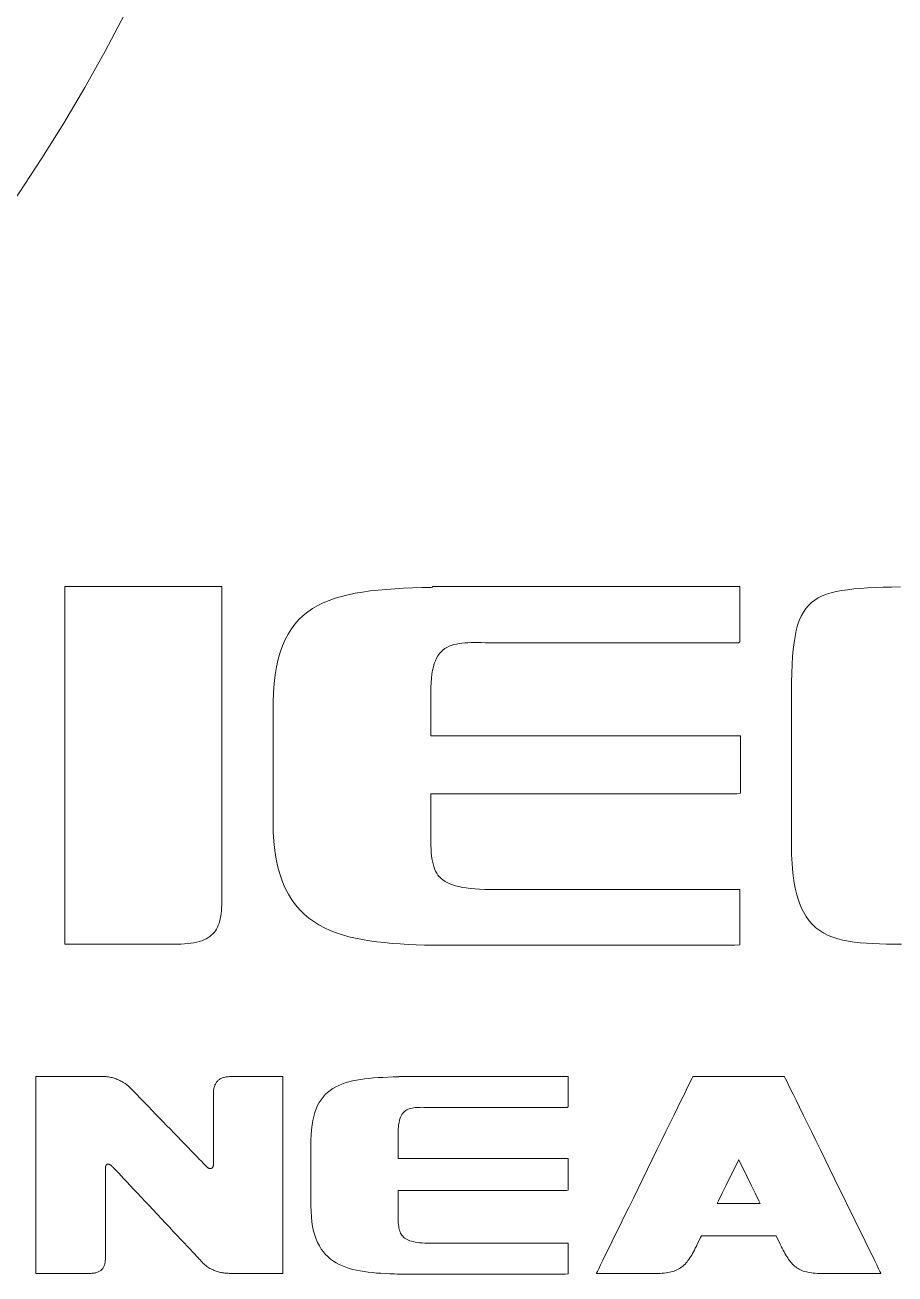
# Model space of a CAD drawing. Header units: millimetres. Extents: x -297 to 297, y -210 to 210.
# Drawn here: x -75.699 to -72.911, y 14.568 to 18.569 of the extents above; entities that cross this region are included whole.
import ezdxf

# ---------------------------------------------------------------- set-up
doc = ezdxf.new("R2010")
doc.units = ezdxf.units.MM
doc.layers.get('0').update_dxf_attribs({"lineweight": 20})

msp = doc.modelspace()

# ---------------------------------------------------------------- linework, layer by layer
at = {"color": 154}
for points in [[(-75.0674, 16.7699), (-75.069, 16.7699), (-75.0737, 16.7699), (-75.0812, 16.7699), (-75.0913, 16.7699), (-75.1038, 16.7699), (-75.1185, 16.7699), (-75.1352, 16.7699), (-75.1537, 16.7699), (-75.1737, 16.7699), (-75.195, 16.7699), (-75.2175, 16.7699), (-75.2408, 16.7699), (-75.2649, 16.7699), (-75.2894, 16.7699), (-75.3142, 16.7699), (-75.339, 16.7699), (-75.3637, 16.7699), (-75.3879, 16.7699), (-75.4116, 16.7699), (-75.4344, 16.7699), (-75.4562, 16.7699), (-75.4768, 16.7699), (-75.4959, 16.7699), (-75.5133, 16.7699), (-75.5289, 16.7699), (-75.5423, 16.7699), (-75.5534, 16.7699), (-75.5619, 16.7699), (-75.5678, 16.7699), (-75.5706, 16.7699), (-75.5709, 16.7686), (-75.5709, 16.7608), (-75.5709, 16.7462), (-75.5709, 16.7256), (-75.5709, 16.6992), (-75.5709, 16.6677), (-75.5709, 16.6314), (-75.5709, 16.591), (-75.5709, 16.5468), (-75.5709, 16.4994), (-75.5709, 16.4493), (-75.5709, 16.3969), (-75.5709, 16.3428), (-75.5709, 16.2873), (-75.5709, 16.2311), (-75.5709, 16.1746), (-75.5709, 16.1183), (-75.5709, 16.0627), (-75.5709, 16.0083), (-75.5709, 15.9555), (-75.5709, 15.9049), (-75.5709, 15.8569), (-75.5709, 15.8121), (-75.5709, 15.7708), (-75.5709, 15.7337), (-75.5709, 15.7012), (-75.5709, 15.6738), (-75.5709, 15.6519), (-75.5709, 15.6361), (-75.5709, 15.6269), (-75.5708, 15.6245), (-75.5698, 15.6245), (-75.5673, 15.6245), (-75.5634, 15.6245), (-75.5583, 15.6245), (-75.5519, 15.6245), (-75.5444, 15.6245), (-75.5358, 15.6245), (-75.5263, 15.6245), (-75.5158, 15.6245), (-75.5045, 15.6245), (-75.4925, 15.6245), (-75.4798, 15.6245), (-75.4665, 15.6245), (-75.4527, 15.6245), (-75.4384, 15.6245), (-75.4238, 15.6245), (-75.4089, 15.6245), (-75.3937, 15.6245), (-75.3785, 15.6245), (-75.3632, 15.6245), (-75.3478, 15.6245), (-75.3326, 15.6245), (-75.3176, 15.6245), (-75.3028, 15.6245), (-75.2884, 15.6245), (-75.2743, 15.6245), (-75.2608, 15.6245), (-75.2478, 15.6245), (-75.2354, 15.6245), (-75.2237, 15.6245), (-75.2113, 15.6246), (-75.1992, 15.6249), (-75.1877, 15.6256), (-75.177, 15.6265), (-75.1668, 15.6277), (-75.1573, 15.6292), (-75.1484, 15.631), (-75.1401, 15.6332), (-75.1324, 15.6356), (-75.1252, 15.6384), (-75.1185, 15.6415), (-75.1123, 15.6449), (-75.1067, 15.6486), (-75.1015, 15.6528), (-75.0967, 15.6572), (-75.0924, 15.662), (-75.0885, 15.6672), (-75.0851, 15.6728), (-75.0819, 15.6787), (-75.0792, 15.685), (-75.0768, 15.6917), (-75.0747, 15.6988), (-75.0729, 15.7063), (-75.0715, 15.7143), (-75.0702, 15.7226), (-75.0693, 15.7313), (-75.0685, 15.7405), (-75.068, 15.7501), (-75.0676, 15.7601), (-75.0675, 15.7706), (-75.0674, 15.7776), (-75.0674, 15.7832), (-75.0674, 15.7947), (-75.0674, 15.8116), (-75.0674, 15.8335), (-75.0674, 15.86), (-75.0674, 15.8906), (-75.0674, 15.925), (-75.0674, 15.9626), (-75.0674, 16.0032), (-75.0674, 16.0462), (-75.0674, 16.0913), (-75.0674, 16.1379), (-75.0674, 16.1858), (-75.0674, 16.2344), (-75.0674, 16.2833), (-75.0674, 16.3322), (-75.0674, 16.3806), (-75.0674, 16.428), (-75.0674, 16.4741), (-75.0674, 16.5183), (-75.0674, 16.5604), (-75.0674, 16.5999), (-75.0674, 16.6363), (-75.0674, 16.6692), (-75.0674, 16.6982), (-75.0674, 16.7229), (-75.0674, 16.7429), (-75.0674, 16.7576), (-75.0674, 16.7668)], [(-73.4061, 16.2918), (-73.4061, 16.2913), (-73.4061, 16.2901), (-73.4061, 16.2881), (-73.4061, 16.2854), (-73.4061, 16.282), (-73.4061, 16.278), (-73.4061, 16.2734), (-73.4061, 16.2683), (-73.4061, 16.2627), (-73.4061, 16.2566), (-73.4061, 16.2501), (-73.4061, 16.2433), (-73.4061, 16.2362), (-73.4061, 16.2289), (-73.4061, 16.2213), (-73.4061, 16.2135), (-73.4061, 16.2057), (-73.4061, 16.1977), (-73.4061, 16.1898), (-73.4061, 16.1818), (-73.4061, 16.1739), (-73.4061, 16.1662), (-73.4061, 16.1585), (-73.4061, 16.1511), (-73.4061, 16.144), (-73.4061, 16.1371), (-73.4061, 16.1305), (-73.4061, 16.1244), (-73.4061, 16.1187), (-73.4061, 16.1135), (-73.4061, 16.1087), (-73.4172, 16.1064), (-73.4442, 16.1064), (-73.4737, 16.1064), (-73.5055, 16.1064), (-73.5395, 16.1064), (-73.5753, 16.1064), (-73.6127, 16.1064), (-73.6515, 16.1064), (-73.6915, 16.1064), (-73.7324, 16.1064), (-73.774, 16.1064), (-73.8161, 16.1064), (-73.8585, 16.1064), (-73.9008, 16.1064), (-73.9429, 16.1064), (-73.9845, 16.1064), (-74.0255, 16.1064), (-74.0655, 16.1064), (-74.1043, 16.1064), (-74.1418, 16.1064), (-74.1776, 16.1064), (-74.2116, 16.1064), (-74.2435, 16.1064), (-74.2731, 16.1064), (-74.3001, 16.1064), (-74.3244, 16.1064), (-74.3456, 16.1064), (-74.3636, 16.1064), (-74.3781, 16.1064), (-74.3889, 16.1064), (-74.3957, 16.1064), (-74.3984, 16.1064), (-74.3984, 16.1061), (-74.3984, 16.1051), (-74.3984, 16.1034), (-74.3984, 16.1011), (-74.3984, 16.0983), (-74.3984, 16.0949), (-74.3984, 16.0911), (-74.3984, 16.0868), (-74.3984, 16.0822), (-74.3984, 16.0772), (-74.3984, 16.072), (-74.3984, 16.0665), (-74.3984, 16.0608), (-74.3984, 16.055), (-74.3984, 16.0491), (-74.3984, 16.0432), (-74.3984, 16.0373), (-74.3984, 16.0314), (-74.3984, 16.0256), (-74.3984, 16.02), (-74.3984, 16.0146), (-74.3984, 16.0094), (-74.3984, 16.0045), (-74.3984, 15.9999), (-74.3984, 15.9958), (-74.3984, 15.992), (-74.3984, 15.9888), (-74.3984, 15.986), (-74.3984, 15.9839), (-74.3984, 15.9824), (-74.3984, 15.9815), (-74.3983, 15.977), (-74.3983, 15.9642), (-74.3981, 15.9519), (-74.3978, 15.9403), (-74.3973, 15.9292), (-74.3967, 15.9186), (-74.3957, 15.9085), (-74.3945, 15.899), (-74.393, 15.89), (-74.3911, 15.8815), (-74.3889, 15.8735), (-74.3862, 15.8659), (-74.3831, 15.8588), (-74.3794, 15.8522), (-74.3753, 15.846), (-74.3705, 15.8403), (-74.3652, 15.835), (-74.3593, 15.8301), (-74.3526, 15.8256), (-74.3453, 15.8215), (-74.3372, 15.8178), (-74.3284, 15.8144), (-74.3187, 15.8114), (-74.3082, 15.8088), (-74.2968, 15.8065), (-74.2845, 15.8046), (-74.2712, 15.8029), (-74.257, 15.8016), (-74.2417, 15.8006), (-74.2253, 15.7999), (-74.2079, 15.7994), (-74.1893, 15.7992), (-74.1836, 15.7992), (-74.1779, 15.7992), (-74.168, 15.7992), (-74.1543, 15.7992), (-74.137, 15.7992), (-74.1164, 15.7992), (-74.0929, 15.7992), (-74.0667, 15.7992), (-74.0381, 15.7992), (-74.0074, 15.7992), (-73.975, 15.7992), (-73.9411, 15.7992), (-73.906, 15.7992), (-73.87, 15.7992), (-73.8334, 15.7992), (-73.7965, 15.7992), (-73.7596, 15.7992), (-73.723, 15.7993), (-73.687, 15.7993), (-73.6519, 15.7993), (-73.618, 15.7993), (-73.5855, 15.7993), (-73.5549, 15.7993), (-73.5263, 15.7993), (-73.5001, 15.7993), (-73.4766, 15.7993), (-73.456, 15.7993), (-73.4387, 15.7993), (-73.4249, 15.7993), (-73.4151, 15.7993), (-73.4093, 15.7993), (-73.4079, 15.7993), (-73.4079, 15.7987), (-73.4079, 15.7974), (-73.4079, 15.7953), (-73.4079, 15.7926), (-73.4079, 15.7893), (-73.4079, 15.7854), (-73.4079, 15.781), (-73.4079, 15.776), (-73.4079, 15.7706), (-73.4079, 15.7648), (-73.4079, 15.7587), (-73.4079, 15.7521), (-73.4079, 15.7454), (-73.4079, 15.7383), (-73.4079, 15.7311), (-73.4079, 15.7237), (-73.4079, 15.7162), (-73.4079, 15.7086), (-73.4079, 15.701), (-73.4079, 15.6934), (-73.4079, 15.6858), (-73.4079, 15.6784), (-73.4079, 15.6711), (-73.4079, 15.664), (-73.4079, 15.6571), (-73.4079, 15.6504), (-73.4079, 15.6441), (-73.4079, 15.6381), (-73.4079, 15.6325), (-73.4079, 15.6274), (-73.4079, 15.6227), (-73.4236, 15.6213), (-73.4491, 15.6213), (-73.4768, 15.6213), (-73.5063, 15.6213), (-73.5377, 15.6213), (-73.5705, 15.6213), (-73.6047, 15.6213), (-73.6401, 15.6213), (-73.6763, 15.6213), (-73.7133, 15.6213), (-73.7508, 15.6213), (-73.7886, 15.6213), (-73.8266, 15.6213), (-73.8644, 15.6213), (-73.902, 15.6213), (-73.9391, 15.6213), (-73.9755, 15.6213), (-74.0109, 15.6213), (-74.0453, 15.6213), (-74.0784, 15.6213), (-74.1099, 15.6213), (-74.1397, 15.6213), (-74.1677, 15.6213), (-74.1934, 15.6213), (-74.2169, 15.6213), (-74.2379, 15.6213), (-74.2561, 15.6213), (-74.2714, 15.6213), (-74.2835, 15.6213), (-74.2923, 15.6213), (-74.2975, 15.6213), (-74.2991, 15.6213), (-74.2994, 15.6213), (-74.3004, 15.6213), (-74.3019, 15.6213), (-74.3039, 15.6213), (-74.3064, 15.6213), (-74.3093, 15.6213), (-74.3126, 15.6213), (-74.3162, 15.6213), (-74.3201, 15.6213), (-74.3243, 15.6213), (-74.3288, 15.6213), (-74.3334, 15.6213), (-74.3381, 15.6213), (-74.343, 15.6213), (-74.3479, 15.6213), (-74.3529, 15.6213), (-74.3578, 15.6213), (-74.3627, 15.6213), (-74.3675, 15.6213), (-74.3722, 15.6213), (-74.3767, 15.6213), (-74.381, 15.6213), (-74.385, 15.6213), (-74.3887, 15.6213), (-74.3921, 15.6213), (-74.3952, 15.6213), (-74.3978, 15.6213), (-74.4, 15.6213), (-74.4016, 15.6213), (-74.4028, 15.6213), (-74.4034, 15.6213), (-74.4184, 15.6218), (-74.445, 15.6227), (-74.4712, 15.6239), (-74.4969, 15.6253), (-74.5221, 15.6271), (-74.5467, 15.6293), (-74.5707, 15.632), (-74.5942, 15.6352), (-74.617, 15.6389), (-74.6391, 15.6433), (-74.6606, 15.6484), (-74.6813, 15.6543), (-74.7014, 15.6609), (-74.7206, 15.6684), (-74.739, 15.6769), (-74.7567, 15.6863), (-74.7734, 15.6967), (-74.7893, 15.7083), (-74.8043, 15.721), (-74.8183, 15.7349), (-74.8314, 15.7501), (-74.8435, 15.7666), (-74.8546, 15.7845), (-74.8646, 15.8038), (-74.8735, 15.8246), (-74.8814, 15.847), (-74.8881, 15.871), (-74.8937, 15.8967), (-74.898, 15.9241), (-74.9012, 15.9532), (-74.9031, 15.9842), (-74.9037, 16.0172), (-74.9037, 16.0182), (-74.9037, 16.0214), (-74.9037, 16.0265), (-74.9037, 16.0334), (-74.9037, 16.042), (-74.9037, 16.052), (-74.9037, 16.0635), (-74.9037, 16.0762), (-74.9037, 16.0899), (-74.9037, 16.1047), (-74.9037, 16.1202), (-74.9037, 16.1364), (-74.9037, 16.1532), (-74.9037, 16.1703), (-74.9037, 16.1877), (-74.9037, 16.2052), (-74.9037, 16.2227), (-74.9037, 16.24), (-74.9037, 16.257), (-74.9037, 16.2735), (-74.9037, 16.2894), (-74.9037, 16.3046), (-74.9037, 16.3189), (-74.9037, 16.3323), (-74.9037, 16.3444), (-74.9037, 16.3553), (-74.9037, 16.3647), (-74.9037, 16.3725), (-74.9037, 16.3786), (-74.9037, 16.3829), (-74.9037, 16.3852), (-74.9035, 16.3998), (-74.9025, 16.4308), (-74.9004, 16.4599), (-74.8972, 16.4873), (-74.8929, 16.513), (-74.8875, 16.5371), (-74.8811, 16.5596), (-74.8737, 16.5805), (-74.8652, 16.6), (-74.8556, 16.618), (-74.845, 16.6347), (-74.8334, 16.6501), (-74.8208, 16.6642), (-74.8071, 16.6772), (-74.7925, 16.6889), (-74.7769, 16.6996), (-74.7602, 16.7093), (-74.7426, 16.718), (-74.724, 16.7257), (-74.7045, 16.7326), (-74.684, 16.7387), (-74.6625, 16.744), (-74.6401, 16.7486), (-74.6167, 16.7526), (-74.5924, 16.7559), (-74.5672, 16.7588), (-74.541, 16.7611), (-74.514, 16.763), (-74.486, 16.7646), (-74.4572, 16.7658), (-74.4274, 16.7668), (-74.3968, 16.7675), (-74.3933, 16.7676), (-74.3933, 16.7676), (-74.3933, 16.7676), (-74.3933, 16.7677), (-74.3933, 16.7677), (-74.3933, 16.7678), (-74.3933, 16.7679), (-74.3933, 16.768), (-74.3933, 16.768), (-74.3933, 16.7681), (-74.3933, 16.7682), (-74.3933, 16.7683), (-74.3933, 16.7685), (-74.3933, 16.7686), (-74.3933, 16.7687), (-74.3933, 16.7688), (-74.3933, 16.7689), (-74.3933, 16.769), (-74.3933, 16.7691), (-74.3933, 16.7692), (-74.3933, 16.7693), (-74.3933, 16.7694), (-74.3933, 16.7695), (-74.3933, 16.7696), (-74.3933, 16.7697), (-74.3933, 16.7697), (-74.3933, 16.7698), (-74.3933, 16.7699), (-74.3933, 16.7699), (-74.3933, 16.7699), (-74.3933, 16.7699), (-74.3929, 16.7699), (-74.3881, 16.7699), (-74.3779, 16.7699), (-74.3626, 16.7699), (-74.3426, 16.7699), (-74.3184, 16.7699), (-74.2901, 16.7699), (-74.2584, 16.7699), (-74.2234, 16.7699), (-74.1857, 16.7699), (-74.1455, 16.7699), (-74.1033, 16.7699), (-74.0594, 16.7699), (-74.0142, 16.7699), (-73.9681, 16.7699), (-73.9214, 16.7699), (-73.8746, 16.7699), (-73.828, 16.7699), (-73.782, 16.7699), (-73.7369, 16.7699), (-73.6932, 16.7699), (-73.6511, 16.7699), (-73.6112, 16.7699), (-73.5738, 16.7699), (-73.5392, 16.7699), (-73.5078, 16.7699), (-73.48, 16.7699), (-73.4561, 16.7699), (-73.4367, 16.7699), (-73.4219, 16.7699), (-73.4123, 16.7699), (-73.4081, 16.7699), (-73.4079, 16.7697), (-73.4079, 16.7687), (-73.4079, 16.767), (-73.4079, 16.7647), (-73.4079, 16.7617), (-73.4079, 16.7581), (-73.4079, 16.7539), (-73.4079, 16.7492), (-73.4079, 16.7441), (-73.4079, 16.7385), (-73.4079, 16.7326), (-73.4079, 16.7262), (-73.4079, 16.7196), (-73.4079, 16.7127), (-73.4079, 16.7056), (-73.4079, 16.6982), (-73.4079, 16.6908), (-73.4079, 16.6832), (-73.4079, 16.6756), (-73.4079, 16.6679), (-73.4079, 16.6602), (-73.4079, 16.6526), (-73.4079, 16.6451), (-73.4079, 16.6378), (-73.4079, 16.6306), (-73.4079, 16.6236), (-73.4079, 16.6169), (-73.4079, 16.6105), (-73.4079, 16.6044), (-73.4079, 16.5987), (-73.4079, 16.5934), (-73.4124, 16.5896), (-73.4337, 16.5897), (-73.4569, 16.5897), (-73.4818, 16.5897), (-73.5083, 16.5897), (-73.5361, 16.5897), (-73.5652, 16.5897), (-73.5954, 16.5897), (-73.6263, 16.5897), (-73.658, 16.5897), (-73.6902, 16.5897), (-73.7227, 16.5897), (-73.7554, 16.5897), (-73.7881, 16.5897), (-73.8206, 16.5897), (-73.8528, 16.5897), (-73.8844, 16.5897), (-73.9153, 16.5897), (-73.9454, 16.5897), (-73.9744, 16.5897), (-74.0021, 16.5897), (-74.0285, 16.5897), (-74.0533, 16.5897), (-74.0763, 16.5897), (-74.0974, 16.5897), (-74.1164, 16.5897), (-74.1331, 16.5897), (-74.1474, 16.5897), (-74.1591, 16.5896), (-74.1679, 16.5896), (-74.1738, 16.5896), (-74.1766, 16.5896), (-74.1856, 16.5897), (-74.1987, 16.5898), (-74.2113, 16.59), (-74.2236, 16.5902), (-74.2355, 16.5904), (-74.247, 16.5906), (-74.2581, 16.5906), (-74.2688, 16.5904), (-74.2791, 16.5901), (-74.289, 16.5895), (-74.2985, 16.5887), (-74.3076, 16.5875), (-74.3163, 16.586), (-74.3246, 16.5841), (-74.3325, 16.5817), (-74.3399, 16.5788), (-74.3469, 16.5753), (-74.3535, 16.5713), (-74.3596, 16.5667), (-74.3653, 16.5614), (-74.3706, 16.5554), (-74.3754, 16.5486), (-74.3798, 16.541), (-74.3837, 16.5326), (-74.3871, 16.5233), (-74.3901, 16.5131), (-74.3927, 16.5019), (-74.3948, 16.4897), (-74.3964, 16.4765), (-74.3975, 16.4622), (-74.3982, 16.4467), (-74.3984, 16.4319), (-74.3984, 16.4314), (-74.3984, 16.4301), (-74.3984, 16.4281), (-74.3984, 16.4254), (-74.3984, 16.4221), (-74.3984, 16.4182), (-74.3984, 16.4138), (-74.3984, 16.4089), (-74.3984, 16.4036), (-74.3984, 16.398), (-74.3984, 16.392), (-74.3984, 16.3858), (-74.3984, 16.3794), (-74.3984, 16.3729), (-74.3984, 16.3663), (-74.3984, 16.3596), (-74.3984, 16.353), (-74.3984, 16.3464), (-74.3984, 16.34), (-74.3984, 16.3337), (-74.3984, 16.3277), (-74.3984, 16.3219), (-74.3984, 16.3165), (-74.3984, 16.3115), (-74.3984, 16.3069), (-74.3984, 16.3028), (-74.3984, 16.2993), (-74.3984, 16.2964), (-74.3984, 16.2942), (-74.3984, 16.2926), (-74.3984, 16.2918), (-74.3974, 16.2918), (-74.3913, 16.2918), (-74.3799, 16.2918), (-74.3634, 16.2918), (-74.3423, 16.2918), (-74.3169, 16.2918), (-74.2877, 16.2918), (-74.2549, 16.2918), (-74.2191, 16.2918), (-74.1805, 16.2918), (-74.1395, 16.2918), (-74.0966, 16.2918), (-74.0521, 16.2918), (-74.0063, 16.2918), (-73.9597, 16.2918), (-73.9127, 16.2918), (-73.8656, 16.2918), (-73.8187, 16.2918), (-73.7725, 16.2918), (-73.7274, 16.2918), (-73.6837, 16.2918), (-73.6419, 16.2918), (-73.6022, 16.2918), (-73.5651, 16.2918), (-73.5309, 16.2918), (-73.5, 16.2918), (-73.4729, 16.2918), (-73.4499, 16.2918), (-73.4313, 16.2918), (-73.4175, 16.2918), (-73.409, 16.2918)], [(-74.872, 15.2006), (-74.8725, 15.2006), (-74.8739, 15.2006), (-74.8761, 15.2006), (-74.8792, 15.2006), (-74.883, 15.2006), (-74.8875, 15.2006), (-74.8926, 15.2006), (-74.8982, 15.2006), (-74.9044, 15.2006), (-74.9109, 15.2006), (-74.9178, 15.2006), (-74.925, 15.2006), (-74.9325, 15.2006), (-74.9401, 15.2006), (-74.9478, 15.2006), (-74.9556, 15.2006), (-74.9633, 15.2006), (-74.971, 15.2006), (-74.9785, 15.2006), (-74.9859, 15.2006), (-74.9929, 15.2006), (-74.9997, 15.2006), (-75.006, 15.2006), (-75.0119, 15.2006), (-75.0173, 15.2006), (-75.022, 15.2006), (-75.0262, 15.2006), (-75.0296, 15.2006), (-75.0323, 15.2006), (-75.0342, 15.2006), (-75.0351, 15.2006), (-75.0371, 15.2006), (-75.0408, 15.2005), (-75.0443, 15.2003), (-75.0477, 15.2), (-75.051, 15.1996), (-75.0541, 15.1991), (-75.0572, 15.1985), (-75.0601, 15.1978), (-75.0629, 15.197), (-75.0656, 15.1961), (-75.0682, 15.1951), (-75.0706, 15.1939), (-75.073, 15.1927), (-75.0752, 15.1913), (-75.0773, 15.1898), (-75.0793, 15.1883), (-75.0811, 15.1865), (-75.0828, 15.1847), (-75.0845, 15.1828), (-75.086, 15.1807), (-75.0873, 15.1785), (-75.0886, 15.1762), (-75.0897, 15.1738), (-75.0907, 15.1712), (-75.0916, 15.1685), (-75.0924, 15.1656), (-75.0931, 15.1627), (-75.0936, 15.1596), (-75.094, 15.1563), (-75.0943, 15.153), (-75.0945, 15.1495), (-75.0946, 15.1458), (-75.0946, 15.1451), (-75.0946, 15.1432), (-75.0946, 15.1401), (-75.0946, 15.1359), (-75.0946, 15.1306), (-75.0946, 15.1244), (-75.0946, 15.1174), (-75.0946, 15.1097), (-75.0946, 15.1012), (-75.0946, 15.0922), (-75.0946, 15.0827), (-75.0946, 15.0728), (-75.0946, 15.0625), (-75.0946, 15.0521), (-75.0946, 15.0414), (-75.0946, 15.0307), (-75.0946, 15.0201), (-75.0946, 15.0095), (-75.0946, 14.9991), (-75.0945, 14.989), (-75.0945, 14.9793), (-75.0945, 14.97), (-75.0945, 14.9613), (-75.0945, 14.9532), (-75.0945, 14.9458), (-75.0945, 14.9392), (-75.0945, 14.9335), (-75.0945, 14.9287), (-75.0945, 14.925), (-75.0945, 14.9225), (-75.0945, 14.9212), (-75.0945, 14.9202), (-75.0946, 14.9187), (-75.0947, 14.9172), (-75.0949, 14.9159), (-75.0952, 14.9146), (-75.0955, 14.9134), (-75.0958, 14.9123), (-75.0963, 14.9112), (-75.0967, 14.9103), (-75.0972, 14.9094), (-75.0978, 14.9087), (-75.0984, 14.908), (-75.099, 14.9074), (-75.0997, 14.9068), (-75.1004, 14.9064), (-75.1012, 14.906), (-75.102, 14.9058), (-75.1028, 14.9056), (-75.1036, 14.9055), (-75.1045, 14.9054), (-75.1054, 14.9055), (-75.1063, 14.9056), (-75.1073, 14.9058), (-75.1082, 14.9061), (-75.1092, 14.9065), (-75.1102, 14.9069), (-75.1112, 14.9075), (-75.1122, 14.9081), (-75.1132, 14.9088), (-75.1142, 14.9095), (-75.1152, 14.9104), (-75.1162, 14.9113), (-75.1169, 14.9121), (-75.1191, 14.9143), (-75.1226, 14.9179), (-75.1273, 14.9228), (-75.1331, 14.9288), (-75.14, 14.9359), (-75.1479, 14.944), (-75.1565, 14.9529), (-75.1659, 14.9626), (-75.176, 14.973), (-75.1866, 14.984), (-75.1977, 14.9954), (-75.2091, 15.0072), (-75.2208, 15.0193), (-75.2327, 15.0315), (-75.2447, 15.0439), (-75.2566, 15.0562), (-75.2684, 15.0683), (-75.28, 15.0803), (-75.2912, 15.0919), (-75.3021, 15.1031), (-75.3124, 15.1138), (-75.3222, 15.1239), (-75.3312, 15.1332), (-75.3395, 15.1417), (-75.3469, 15.1493), (-75.3532, 15.1559), (-75.3585, 15.1614), (-75.3627, 15.1656), (-75.3655, 15.1685), (-75.367, 15.17), (-75.3673, 15.1704), (-75.3679, 15.1707), (-75.3686, 15.1712), (-75.3694, 15.1719), (-75.3705, 15.1726), (-75.3717, 15.1735), (-75.373, 15.1745), (-75.3745, 15.1755), (-75.3761, 15.1767), (-75.3779, 15.1779), (-75.3798, 15.1791), (-75.3819, 15.1804), (-75.3841, 15.1818), (-75.3865, 15.1831), (-75.3889, 15.1845), (-75.3915, 15.1859), (-75.3942, 15.1873), (-75.397, 15.1886), (-75.4, 15.19), (-75.403, 15.1913), (-75.4061, 15.1926), (-75.4094, 15.1938), (-75.4128, 15.1949), (-75.4162, 15.196), (-75.4197, 15.197), (-75.4234, 15.1978), (-75.4271, 15.1986), (-75.4309, 15.1993), (-75.4347, 15.1998), (-75.4387, 15.2002), (-75.4427, 15.2004), (-75.4468, 15.2005), (-75.4474, 15.2005), (-75.4493, 15.2005), (-75.4523, 15.2005), (-75.4564, 15.2005), (-75.4614, 15.2005), (-75.4674, 15.2005), (-75.4741, 15.2005), (-75.4816, 15.2005), (-75.4897, 15.2005), (-75.4984, 15.2005), (-75.5076, 15.2005), (-75.5171, 15.2005), (-75.527, 15.2005), (-75.5371, 15.2005), (-75.5473, 15.2005), (-75.5577, 15.2005), (-75.5679, 15.2005), (-75.5781, 15.2005), (-75.5881, 15.2005), (-75.5978, 15.2006), (-75.6072, 15.2006), (-75.6161, 15.2006), (-75.6246, 15.2006), (-75.6324, 15.2006), (-75.6395, 15.2006), (-75.6459, 15.2006), (-75.6514, 15.2006), (-75.6559, 15.2006), (-75.6595, 15.2006), (-75.6619, 15.2006), (-75.6632, 15.2006), (-75.6634, 15.2001), (-75.6634, 15.1964), (-75.6634, 15.1893), (-75.6634, 15.1789), (-75.6634, 15.1656), (-75.6634, 15.1496), (-75.6634, 15.1311), (-75.6634, 15.1103), (-75.6634, 15.0875), (-75.6634, 15.063), (-75.6634, 15.037), (-75.6634, 15.0097), (-75.6634, 14.9814), (-75.6634, 14.9523), (-75.6634, 14.9226), (-75.6634, 14.8926), (-75.6634, 14.8626), (-75.6634, 14.8328), (-75.6634, 14.8033), (-75.6634, 14.7746), (-75.6634, 14.7467), (-75.6634, 14.72), (-75.6634, 14.6947), (-75.6634, 14.6711), (-75.6634, 14.6493), (-75.6634, 14.6296), (-75.6634, 14.6123), (-75.6634, 14.5976), (-75.6634, 14.5857), (-75.6634, 14.577), (-75.6634, 14.5715), (-75.6634, 14.5697), (-75.6629, 14.5697), (-75.6614, 14.5697), (-75.6591, 14.5697), (-75.6559, 14.5697), (-75.652, 14.5697), (-75.6474, 14.5697), (-75.6422, 14.5697), (-75.6364, 14.5697), (-75.6301, 14.5697), (-75.6233, 14.5697), (-75.6162, 14.5697), (-75.6088, 14.5697), (-75.6012, 14.5697), (-75.5933, 14.5697), (-75.5854, 14.5697), (-75.5774, 14.5697), (-75.5694, 14.5697), (-75.5615, 14.5697), (-75.5538, 14.5697), (-75.5462, 14.5697), (-75.539, 14.5697), (-75.532, 14.5697), (-75.5255, 14.5697), (-75.5195, 14.5697), (-75.5139, 14.5697), (-75.509, 14.5697), (-75.5047, 14.5697), (-75.5012, 14.5697), (-75.4984, 14.5697), (-75.4965, 14.5697), (-75.4956, 14.5697), (-75.4936, 14.5697), (-75.49, 14.5698), (-75.4866, 14.5699), (-75.4833, 14.5701), (-75.4801, 14.5705), (-75.4771, 14.5709), (-75.4742, 14.5714), (-75.4715, 14.572), (-75.4688, 14.5727), (-75.4663, 14.5735), (-75.4639, 14.5744), (-75.4617, 14.5754), (-75.4596, 14.5765), (-75.4576, 14.5777), (-75.4557, 14.579), (-75.4539, 14.5805), (-75.4523, 14.582), (-75.4508, 14.5837), (-75.4493, 14.5856), (-75.448, 14.5875), (-75.4469, 14.5896), (-75.4458, 14.5918), (-75.4448, 14.5942), (-75.444, 14.5967), (-75.4432, 14.5993), (-75.4426, 14.6021), (-75.442, 14.605), (-75.4416, 14.6081), (-75.4412, 14.6114), (-75.441, 14.6148), (-75.4409, 14.6183), (-75.4408, 14.6221), (-75.4408, 14.6229), (-75.4408, 14.6253), (-75.4408, 14.6293), (-75.4408, 14.6346), (-75.4408, 14.6412), (-75.4408, 14.649), (-75.4408, 14.6578), (-75.4408, 14.6676), (-75.4408, 14.6782), (-75.4408, 14.6896), (-75.4408, 14.7016), (-75.4408, 14.7141), (-75.4408, 14.727), (-75.4408, 14.7402), (-75.4408, 14.7536), (-75.4408, 14.7671), (-75.4408, 14.7806), (-75.4408, 14.7939), (-75.4408, 14.8069), (-75.4407, 14.8197), (-75.4407, 14.8319), (-75.4407, 14.8436), (-75.4407, 14.8546), (-75.4407, 14.8649), (-75.4407, 14.8742), (-75.4407, 14.8825), (-75.4407, 14.8897), (-75.4407, 14.8957), (-75.4407, 14.9003), (-75.4407, 14.9035), (-75.4407, 14.9052), (-75.4407, 14.9061), (-75.4407, 14.9075), (-75.4406, 14.9089), (-75.4404, 14.9102), (-75.4402, 14.9114), (-75.44, 14.9125), (-75.4397, 14.9136), (-75.4393, 14.9146), (-75.4389, 14.9155), (-75.4385, 14.9164), (-75.438, 14.9171), (-75.4375, 14.9178), (-75.4369, 14.9183), (-75.4363, 14.9188), (-75.4356, 14.9192), (-75.4349, 14.9195), (-75.4341, 14.9198), (-75.4333, 14.9199), (-75.4324, 14.9199), (-75.4315, 14.9198), (-75.4305, 14.9196), (-75.4295, 14.9193), (-75.4285, 14.919), (-75.4274, 14.9185), (-75.4262, 14.9178), (-75.425, 14.9171), (-75.4238, 14.9163), (-75.4225, 14.9153), (-75.4212, 14.9143), (-75.4198, 14.9131), (-75.4184, 14.9118), (-75.4169, 14.9104), (-75.4161, 14.9095), (-75.4137, 14.9069), (-75.4098, 14.9028), (-75.4046, 14.8973), (-75.3981, 14.8904), (-75.3905, 14.8823), (-75.3818, 14.8731), (-75.3723, 14.8629), (-75.3618, 14.8518), (-75.3507, 14.8399), (-75.3389, 14.8274), (-75.3267, 14.8144), (-75.314, 14.8009), (-75.3011, 14.7871), (-75.2879, 14.7731), (-75.2747, 14.7591), (-75.2615, 14.745), (-75.2485, 14.7311), (-75.2356, 14.7175), (-75.2232, 14.7042), (-75.2111, 14.6914), (-75.1997, 14.6792), (-75.1889, 14.6677), (-75.1789, 14.6571), (-75.1697, 14.6473), (-75.1616, 14.6387), (-75.1545, 14.6311), (-75.1486, 14.6249), (-75.1441, 14.6201), (-75.141, 14.6167), (-75.1393, 14.615), (-75.1376, 14.613), (-75.1344, 14.6095), (-75.1313, 14.6062), (-75.1282, 14.603), (-75.125, 14.6001), (-75.1219, 14.5973), (-75.1187, 14.5947), (-75.1155, 14.5923), (-75.1123, 14.59), (-75.1091, 14.5879), (-75.1058, 14.5859), (-75.1026, 14.584), (-75.0993, 14.5823), (-75.096, 14.5808), (-75.0927, 14.5793), (-75.0894, 14.578), (-75.086, 14.5768), (-75.0827, 14.5757), (-75.0793, 14.5747), (-75.0758, 14.5739), (-75.0724, 14.5731), (-75.0689, 14.5724), (-75.0654, 14.5718), (-75.0619, 14.5713), (-75.0583, 14.5709), (-75.0547, 14.5705), (-75.0511, 14.5702), (-75.0474, 14.57), (-75.0438, 14.5698), (-75.04, 14.5697), (-75.0363, 14.5697), (-75.0325, 14.5696), (-75.032, 14.5696), (-75.0306, 14.5696), (-75.0284, 14.5696), (-75.0254, 14.5696), (-75.0216, 14.5696), (-75.0172, 14.5696), (-75.0122, 14.5696), (-75.0067, 14.5696), (-75.0007, 14.5696), (-74.9942, 14.5696), (-74.9874, 14.5696), (-74.9804, 14.5696), (-74.973, 14.5696), (-74.9656, 14.5696), (-74.958, 14.5696), (-74.9503, 14.5696), (-74.9427, 14.5697), (-74.9352, 14.5697), (-74.9277, 14.5697), (-74.9205, 14.5697), (-74.9136, 14.5697), (-74.907, 14.5697), (-74.9007, 14.5697), (-74.8949, 14.5697), (-74.8897, 14.5697), (-74.885, 14.5697), (-74.8809, 14.5697), (-74.8775, 14.5697), (-74.8749, 14.5697), (-74.873, 14.5697), (-74.8721, 14.5697), (-74.872, 14.5701), (-74.872, 14.5738), (-74.872, 14.581), (-74.872, 14.5913), (-74.872, 14.6046), (-74.872, 14.6207), (-74.872, 14.6392), (-74.872, 14.6599), (-74.872, 14.6827), (-74.872, 14.7072), (-74.872, 14.7332), (-74.872, 14.7605), (-74.872, 14.7889), (-74.872, 14.818), (-74.872, 14.8476), (-74.872, 14.8776), (-74.872, 14.9076), (-74.872, 14.9375), (-74.872, 14.9669), (-74.872, 14.9956), (-74.872, 15.0235), (-74.872, 15.0502), (-74.872, 15.0755), (-74.872, 15.0992), (-74.872, 15.1209), (-74.872, 15.1406), (-74.872, 15.1579), (-74.872, 15.1726), (-74.872, 15.1845), (-74.872, 15.1933), (-74.872, 15.1987)], [(-73.9578, 14.9376), (-73.9578, 14.9373), (-73.9578, 14.9367), (-73.9578, 14.9355), (-73.9578, 14.934), (-73.9578, 14.9322), (-73.9578, 14.93), (-73.9578, 14.9274), (-73.9578, 14.9246), (-73.9578, 14.9215), (-73.9578, 14.9181), (-73.9578, 14.9146), (-73.9578, 14.9108), (-73.9578, 14.9069), (-73.9578, 14.9028), (-73.9578, 14.8986), (-73.9578, 14.8943), (-73.9578, 14.89), (-73.9579, 14.8856), (-73.9579, 14.8812), (-73.9579, 14.8768), (-73.9579, 14.8725), (-73.9579, 14.8682), (-73.9579, 14.864), (-73.9579, 14.8599), (-73.9579, 14.856), (-73.9579, 14.8522), (-73.9579, 14.8486), (-73.9579, 14.8453), (-73.9579, 14.8421), (-73.9579, 14.8393), (-73.9579, 14.8367), (-73.964, 14.8354), (-73.9787, 14.8354), (-73.9949, 14.8354), (-74.0124, 14.8354), (-74.031, 14.8354), (-74.0507, 14.8354), (-74.0712, 14.8354), (-74.0926, 14.8354), (-74.1145, 14.8354), (-74.137, 14.8354), (-74.1599, 14.8354), (-74.183, 14.8354), (-74.2063, 14.8354), (-74.2296, 14.8354), (-74.2527, 14.8354), (-74.2756, 14.8354), (-74.2981, 14.8354), (-74.3201, 14.8354), (-74.3415, 14.8354), (-74.3621, 14.8354), (-74.3818, 14.8354), (-74.4005, 14.8354), (-74.418, 14.8354), (-74.4343, 14.8354), (-74.4492, 14.8354), (-74.4625, 14.8354), (-74.4742, 14.8354), (-74.4841, 14.8354), (-74.4921, 14.8354), (-74.498, 14.8354), (-74.5018, 14.8354), (-74.5032, 14.8354), (-74.5032, 14.8353), (-74.5032, 14.8347), (-74.5032, 14.8338), (-74.5032, 14.8325), (-74.5032, 14.831), (-74.5032, 14.8291), (-74.5032, 14.827), (-74.5032, 14.8246), (-74.5032, 14.8221), (-74.5032, 14.8193), (-74.5032, 14.8164), (-74.5032, 14.8134), (-74.5032, 14.8103), (-74.5032, 14.8071), (-74.5032, 14.8038), (-74.5032, 14.8006), (-74.5032, 14.7973), (-74.5032, 14.794), (-74.5032, 14.7909), (-74.5032, 14.7878), (-74.5032, 14.7848), (-74.5032, 14.7819), (-74.5032, 14.7792), (-74.5032, 14.7767), (-74.5032, 14.7744), (-74.5032, 14.7723), (-74.5032, 14.7705), (-74.5032, 14.769), (-74.5032, 14.7678), (-74.5032, 14.767), (-74.5032, 14.7665), (-74.5032, 14.764), (-74.5031, 14.7569), (-74.503, 14.7502), (-74.5029, 14.7438), (-74.5026, 14.7376), (-74.5023, 14.7318), (-74.5018, 14.7263), (-74.5011, 14.721), (-74.5003, 14.7161), (-74.4993, 14.7114), (-74.4981, 14.7069), (-74.4966, 14.7028), (-74.495, 14.6989), (-74.493, 14.6953), (-74.4907, 14.6919), (-74.4882, 14.6887), (-74.4853, 14.6858), (-74.482, 14.6831), (-74.4784, 14.6806), (-74.4744, 14.6784), (-74.47, 14.6764), (-74.4652, 14.6745), (-74.46, 14.6729), (-74.4542, 14.6715), (-74.448, 14.6702), (-74.4413, 14.6691), (-74.434, 14.6682), (-74.4262, 14.6675), (-74.4179, 14.667), (-74.4089, 14.6666), (-74.3994, 14.6663), (-74.3892, 14.6662), (-74.3861, 14.6662), (-74.383, 14.6662), (-74.3775, 14.6662), (-74.3699, 14.6662), (-74.3604, 14.6662), (-74.349, 14.6662), (-74.3361, 14.6662), (-74.3216, 14.6662), (-74.3059, 14.6662), (-74.2889, 14.6662), (-74.2711, 14.6662), (-74.2524, 14.6662), (-74.233, 14.6662), (-74.2131, 14.6662), (-74.193, 14.6662), (-74.1726, 14.6663), (-74.1523, 14.6663), (-74.1321, 14.6663), (-74.1122, 14.6663), (-74.0929, 14.6663), (-74.0742, 14.6663), (-74.0563, 14.6663), (-74.0394, 14.6663), (-74.0236, 14.6663), (-74.0092, 14.6663), (-73.9962, 14.6663), (-73.9848, 14.6663), (-73.9753, 14.6663), (-73.9677, 14.6663), (-73.9623, 14.6663), (-73.9591, 14.6663), (-73.9583, 14.6663), (-73.9583, 14.666), (-73.9583, 14.6652), (-73.9583, 14.6641), (-73.9583, 14.6626), (-73.9583, 14.6608), (-73.9583, 14.6586), (-73.9583, 14.6562), (-73.9583, 14.6535), (-73.9583, 14.6505), (-73.9583, 14.6473), (-73.9583, 14.6439), (-73.9583, 14.6403), (-73.9583, 14.6365), (-73.9583, 14.6326), (-73.9583, 14.6286), (-73.9583, 14.6245), (-73.9583, 14.6204), (-73.9583, 14.6162), (-73.9583, 14.612), (-73.9583, 14.6078), (-73.9583, 14.6036), (-73.9583, 14.5995), (-73.9583, 14.5954), (-73.9583, 14.5915), (-73.9583, 14.5877), (-73.9583, 14.584), (-73.9583, 14.5805), (-73.9583, 14.5772), (-73.9583, 14.5741), (-73.9583, 14.5712), (-73.9583, 14.5686), (-73.967, 14.5678), (-73.981, 14.5678), (-73.9963, 14.5678), (-74.0126, 14.5678), (-74.0298, 14.5678), (-74.0479, 14.5678), (-74.0668, 14.5678), (-74.0862, 14.5678), (-74.1062, 14.5678), (-74.1266, 14.5678), (-74.1472, 14.5678), (-74.1681, 14.5678), (-74.1889, 14.5678), (-74.2098, 14.5678), (-74.2305, 14.5678), (-74.2509, 14.5678), (-74.2709, 14.5678), (-74.2904, 14.5678), (-74.3093, 14.5678), (-74.3275, 14.5678), (-74.3449, 14.5678), (-74.3613, 14.5678), (-74.3767, 14.5678), (-74.3909, 14.5678), (-74.4038, 14.5678), (-74.4153, 14.5678), (-74.4253, 14.5678), (-74.4337, 14.5678), (-74.4404, 14.5678), (-74.4452, 14.5678), (-74.4481, 14.5678), (-74.449, 14.5678), (-74.4492, 14.5678), (-74.4497, 14.5678), (-74.4505, 14.5678), (-74.4516, 14.5678), (-74.453, 14.5678), (-74.4546, 14.5678), (-74.4564, 14.5678), (-74.4584, 14.5678), (-74.4606, 14.5678), (-74.4629, 14.5678), (-74.4653, 14.5678), (-74.4678, 14.5678), (-74.4705, 14.5678), (-74.4731, 14.5678), (-74.4758, 14.5678), (-74.4786, 14.5678), (-74.4813, 14.5678), (-74.484, 14.5678), (-74.4866, 14.5678), (-74.4892, 14.5678), (-74.4917, 14.5678), (-74.494, 14.5678), (-74.4962, 14.5678), (-74.4983, 14.5678), (-74.5002, 14.5678), (-74.5018, 14.5678), (-74.5033, 14.5678), (-74.5045, 14.5678), (-74.5054, 14.5678), (-74.506, 14.5678), (-74.5063, 14.5678), (-74.5146, 14.568), (-74.5293, 14.5685), (-74.5438, 14.5692), (-74.5579, 14.57), (-74.5718, 14.571), (-74.5854, 14.5722), (-74.5987, 14.5736), (-74.6116, 14.5754), (-74.6242, 14.5775), (-74.6364, 14.5799), (-74.6482, 14.5827), (-74.6597, 14.586), (-74.6707, 14.5896), (-74.6813, 14.5938), (-74.6915, 14.5984), (-74.7012, 14.6036), (-74.7105, 14.6094), (-74.7192, 14.6158), (-74.7275, 14.6228), (-74.7352, 14.6305), (-74.7425, 14.6388), (-74.7491, 14.6479), (-74.7552, 14.6578), (-74.7608, 14.6684), (-74.7657, 14.6799), (-74.77, 14.6922), (-74.7737, 14.7054), (-74.7768, 14.7195), (-74.7792, 14.7346), (-74.7809, 14.7506), (-74.782, 14.7677), (-74.7823, 14.7857), (-74.7823, 14.7863), (-74.7823, 14.7881), (-74.7823, 14.7909), (-74.7823, 14.7947), (-74.7823, 14.7994), (-74.7823, 14.805), (-74.7823, 14.8113), (-74.7823, 14.8183), (-74.7823, 14.8259), (-74.7823, 14.8341), (-74.7823, 14.8426), (-74.7823, 14.8516), (-74.7823, 14.8608), (-74.7823, 14.8703), (-74.7823, 14.8799), (-74.7823, 14.8896), (-74.7823, 14.8992), (-74.7823, 14.9088), (-74.7823, 14.9181), (-74.7823, 14.9273), (-74.7823, 14.9361), (-74.7823, 14.9444), (-74.7823, 14.9524), (-74.7823, 14.9597), (-74.7823, 14.9664), (-74.7823, 14.9724), (-74.7823, 14.9776), (-74.7823, 14.9819), (-74.7823, 14.9853), (-74.7823, 14.9877), (-74.7823, 14.9889), (-74.7822, 14.997), (-74.7817, 15.014), (-74.7805, 15.0301), (-74.7787, 15.0452), (-74.7763, 15.0593), (-74.7734, 15.0726), (-74.7698, 15.0849), (-74.7657, 15.0965), (-74.761, 15.1072), (-74.7557, 15.1171), (-74.7498, 15.1263), (-74.7434, 15.1347), (-74.7364, 15.1425), (-74.7289, 15.1496), (-74.7208, 15.1561), (-74.7121, 15.162), (-74.703, 15.1673), (-74.6932, 15.1721), (-74.683, 15.1764), (-74.6721, 15.1801), (-74.6608, 15.1835), (-74.649, 15.1864), (-74.6366, 15.189), (-74.6237, 15.1911), (-74.6103, 15.193), (-74.5963, 15.1946), (-74.5819, 15.1959), (-74.567, 15.197), (-74.5516, 15.1978), (-74.5357, 15.1985), (-74.5193, 15.1991), (-74.5024, 15.1995), (-74.5005, 15.1996), (-74.5005, 15.1996), (-74.5005, 15.1996), (-74.5005, 15.1996), (-74.5005, 15.1996), (-74.5005, 15.1997), (-74.5005, 15.1997), (-74.5005, 15.1997), (-74.5005, 15.1998), (-74.5005, 15.1998), (-74.5005, 15.1999), (-74.5005, 15.1999), (-74.5005, 15.1999), (-74.5005, 15.2), (-74.5005, 15.2), (-74.5005, 15.2001), (-74.5005, 15.2001), (-74.5005, 15.2002), (-74.5005, 15.2002), (-74.5005, 15.2003), (-74.5005, 15.2003), (-74.5005, 15.2003), (-74.5005, 15.2004), (-74.5005, 15.2004), (-74.5005, 15.2005), (-74.5005, 15.2005), (-74.5005, 15.2005), (-74.5005, 15.2005), (-74.5005, 15.2005), (-74.5005, 15.2006), (-74.5005, 15.2006), (-74.5003, 15.2006), (-74.4976, 15.2006), (-74.492, 15.2006), (-74.4836, 15.2006), (-74.4726, 15.2006), (-74.4592, 15.2006), (-74.4437, 15.2006), (-74.4262, 15.2006), (-74.407, 15.2006), (-74.3862, 15.2006), (-74.3641, 15.2006), (-74.3409, 15.2006), (-74.3168, 15.2006), (-74.2919, 15.2006), (-74.2665, 15.2006), (-74.2409, 15.2006), (-74.2151, 15.2006), (-74.1894, 15.2006), (-74.1641, 15.2006), (-74.1393, 15.2006), (-74.1153, 15.2006), (-74.0921, 15.2006), (-74.0702, 15.2006), (-74.0496, 15.2006), (-74.0305, 15.2006), (-74.0133, 15.2006), (-73.998, 15.2006), (-73.9849, 15.2006), (-73.9741, 15.2006), (-73.966, 15.2006), (-73.9607, 15.2006), (-73.9584, 15.2006), (-73.9583, 15.2004), (-73.9583, 15.1999), (-73.9583, 15.199), (-73.9583, 15.1977), (-73.9583, 15.196), (-73.9583, 15.194), (-73.9583, 15.1917), (-73.9583, 15.1892), (-73.9583, 15.1863), (-73.9583, 15.1832), (-73.9583, 15.18), (-73.9583, 15.1765), (-73.9583, 15.1728), (-73.9583, 15.169), (-73.9583, 15.1651), (-73.9583, 15.161), (-73.9583, 15.1569), (-73.9583, 15.1528), (-73.9583, 15.1485), (-73.9583, 15.1443), (-73.9583, 15.1401), (-73.9583, 15.1359), (-73.9583, 15.1318), (-73.9583, 15.1277), (-73.9583, 15.1238), (-73.9583, 15.1199), (-73.9583, 15.1162), (-73.9583, 15.1127), (-73.9583, 15.1093), (-73.9583, 15.1062), (-73.9583, 15.1033), (-73.9608, 15.1012), (-73.9725, 15.1012), (-73.9853, 15.1012), (-73.9991, 15.1012), (-74.0137, 15.1012), (-74.029, 15.1012), (-74.0451, 15.1012), (-74.0617, 15.1012), (-74.0787, 15.1012), (-74.0962, 15.1012), (-74.1139, 15.1012), (-74.1318, 15.1012), (-74.1499, 15.1012), (-74.1679, 15.1012), (-74.1858, 15.1012), (-74.2035, 15.1012), (-74.2209, 15.1012), (-74.2379, 15.1012), (-74.2545, 15.1012), (-74.2704, 15.1012), (-74.2857, 15.1012), (-74.3002, 15.1012), (-74.3139, 15.1012), (-74.3265, 15.1012), (-74.3382, 15.1012), (-74.3486, 15.1012), (-74.3578, 15.1012), (-74.3657, 15.1012), (-74.3721, 15.1012), (-74.377, 15.1012), (-74.3802, 15.1012), (-74.3817, 15.1012), (-74.3867, 15.1012), (-74.3939, 15.1013), (-74.4008, 15.1014), (-74.4075, 15.1015), (-74.414, 15.1017), (-74.4203, 15.1017), (-74.4264, 15.1018), (-74.4323, 15.1017), (-74.4379, 15.1015), (-74.4434, 15.1012), (-74.4486, 15.1008), (-74.4536, 15.1002), (-74.4583, 15.0993), (-74.4629, 15.0983), (-74.4672, 15.097), (-74.4712, 15.0954), (-74.4751, 15.0936), (-74.4787, 15.0914), (-74.482, 15.0888), (-74.4851, 15.0859), (-74.488, 15.0826), (-74.4906, 15.0789), (-74.493, 15.0748), (-74.4952, 15.0702), (-74.4971, 15.0651), (-74.4987, 15.0594), (-74.5001, 15.0533), (-74.5013, 15.0466), (-74.5021, 15.0393), (-74.5028, 15.0314), (-74.5031, 15.0229), (-74.5032, 15.0147), (-74.5032, 15.0145), (-74.5032, 15.0138), (-74.5032, 15.0126), (-74.5032, 15.0112), (-74.5032, 15.0093), (-74.5032, 15.0072), (-74.5032, 15.0048), (-74.5032, 15.0021), (-74.5032, 14.9992), (-74.5032, 14.9961), (-74.5032, 14.9928), (-74.5032, 14.9894), (-74.5032, 14.9858), (-74.5032, 14.9822), (-74.5032, 14.9786), (-74.5032, 14.9749), (-74.5032, 14.9713), (-74.5032, 14.9677), (-74.5032, 14.9641), (-74.5032, 14.9607), (-74.5032, 14.9573), (-74.5032, 14.9542), (-74.5032, 14.9512), (-74.5032, 14.9484), (-74.5032, 14.9459), (-74.5032, 14.9437), (-74.5032, 14.9417), (-74.5032, 14.9401), (-74.5032, 14.9389), (-74.5032, 14.938), (-74.5032, 14.9376), (-74.5027, 14.9376), (-74.4993, 14.9376), (-74.493, 14.9376), (-74.4839, 14.9376), (-74.4723, 14.9376), (-74.4584, 14.9376), (-74.4423, 14.9376), (-74.4243, 14.9376), (-74.4046, 14.9376), (-74.3834, 14.9376), (-74.3609, 14.9376), (-74.3373, 14.9376), (-74.3129, 14.9376), (-74.2877, 14.9376), (-74.2621, 14.9376), (-74.2362, 14.9376), (-74.2103, 14.9376), (-74.1846, 14.9376), (-74.1592, 14.9376), (-74.1344, 14.9376), (-74.1104, 14.9376), (-74.0874, 14.9376), (-74.0656, 14.9376), (-74.0452, 14.9376), (-74.0264, 14.9376), (-74.0095, 14.9376), (-73.9945, 14.9376), (-73.9819, 14.9376), (-73.9717, 14.9376), (-73.9641, 14.9376), (-73.9594, 14.9376)]]:
    msp.add_lwpolyline(points, close=True, dxfattribs=at)
for points in [[(-72.8903, 15.624), (-72.9144, 15.6243), (-72.9378, 15.6247), (-72.9603, 15.6253), (-72.9819, 15.6262), (-73.0027, 15.6274), (-73.0227, 15.6291), (-73.0418, 15.6312), (-73.0601, 15.634), (-73.0776, 15.6374), (-73.0941, 15.6416), (-73.1098, 15.6467), (-73.1247, 15.6527), (-73.1387, 15.6597), (-73.1518, 15.6678), (-73.1641, 15.6771), (-73.1755, 15.6877), (-73.186, 15.6996), (-73.1956, 15.713), (-73.2043, 15.7278), (-73.2122, 15.7443), (-73.2192, 15.7624), (-73.2252, 15.7824), (-73.2304, 15.8041), (-73.2347, 15.8278), (-73.2381, 15.8535), (-73.2406, 15.8814), (-73.2422, 15.9114), (-73.2428, 15.9436), (-73.2428, 15.9522), (-73.2428, 15.9557), (-73.2428, 15.9617), (-73.2428, 15.9701), (-73.2428, 15.9806), (-73.2428, 15.9931), (-73.2428, 16.0075), (-73.2428, 16.0234), (-73.2428, 16.0408), (-73.2428, 16.0595), (-73.2428, 16.0792), (-73.2428, 16.0998), (-73.2428, 16.1212), (-73.2428, 16.143), (-73.2428, 16.1653), (-73.2428, 16.1877), (-73.2428, 16.21), (-73.2428, 16.2322), (-73.2428, 16.254), (-73.2428, 16.2753), (-73.2428, 16.2958), (-73.2428, 16.3154), (-73.2428, 16.3338), (-73.2428, 16.351), (-73.2428, 16.3667), (-73.2428, 16.3808), (-73.2428, 16.393), (-73.2428, 16.4032), (-73.2428, 16.4112), (-73.2428, 16.4169), (-73.2428, 16.4199), (-73.2428, 16.433), (-73.2425, 16.464), (-73.2418, 16.4931), (-73.2407, 16.5202), (-73.2391, 16.5455), (-73.237, 16.5689), (-73.2344, 16.5906), (-73.2312, 16.6106), (-73.2273, 16.629), (-73.2228, 16.6459), (-73.2175, 16.6613), (-73.2115, 16.6753), (-73.2046, 16.688), (-73.1969, 16.6994), (-73.1883, 16.7097), (-73.1788, 16.7188), (-73.1682, 16.7269), (-73.1567, 16.734), (-73.144, 16.7402), (-73.1303, 16.7456), (-73.1154, 16.7502), (-73.0993, 16.7541), (-73.0819, 16.7574), (-73.0633, 16.7601), (-73.0433, 16.7623), (-73.022, 16.7641), (-72.9992, 16.7655), (-72.975, 16.7667), (-72.9492, 16.7677), (-72.922, 16.7685), (-72.8931, 16.7692)], [(-73.281, 15.2006), (-73.2819, 15.2006), (-73.2844, 15.2006), (-73.2885, 15.2006), (-73.2941, 15.2006), (-73.301, 15.2006), (-73.3091, 15.2006), (-73.3183, 15.2006), (-73.3285, 15.2006), (-73.3395, 15.2006), (-73.3512, 15.2006), (-73.3636, 15.2006), (-73.3765, 15.2006), (-73.3897, 15.2006), (-73.4032, 15.2006), (-73.4169, 15.2006), (-73.4306, 15.2006), (-73.4441, 15.2006), (-73.4575, 15.2006), (-73.4705, 15.2006), (-73.4831, 15.2006), (-73.4951, 15.2006), (-73.5064, 15.2006), (-73.517, 15.2006), (-73.5266, 15.2006), (-73.5351, 15.2006), (-73.5425, 15.2006), (-73.5486, 15.2006), (-73.5533, 15.2006), (-73.5565, 15.2006), (-73.5581, 15.2006), (-73.5586, 15.1998), (-73.5607, 15.1955), (-73.5647, 15.1875), (-73.5702, 15.1761), (-73.5774, 15.1616), (-73.5859, 15.1442), (-73.5957, 15.1243), (-73.6066, 15.102), (-73.6185, 15.0777), (-73.6313, 15.0516), (-73.6449, 15.0239), (-73.659, 14.9951), (-73.6737, 14.9653), (-73.6886, 14.9347), (-73.7038, 14.9038), (-73.7191, 14.8727), (-73.7343, 14.8417), (-73.7493, 14.811), (-73.764, 14.781), (-73.7783, 14.752), (-73.792, 14.7241), (-73.8049, 14.6977), (-73.817, 14.673), (-73.8282, 14.6502), (-73.8382, 14.6298), (-73.847, 14.6119), (-73.8544, 14.5968), (-73.8603, 14.5847), (-73.8646, 14.576), (-73.8671, 14.571), (-73.8677, 14.5697), (-73.8671, 14.5697), (-73.8657, 14.5697), (-73.8636, 14.5697), (-73.8608, 14.5697), (-73.8573, 14.5697), (-73.8532, 14.5697), (-73.8484, 14.5697), (-73.8432, 14.5697), (-73.8375, 14.5697), (-73.8313, 14.5697), (-73.8246, 14.5697), (-73.8177, 14.5697), (-73.8103, 14.5697), (-73.8027, 14.5697), (-73.7949, 14.5696), (-73.7869, 14.5696), (-73.7787, 14.5696), (-73.7703, 14.5696), (-73.7619, 14.5696), (-73.7535, 14.5696), (-73.7451, 14.5696), (-73.7367, 14.5696), (-73.7285, 14.5696), (-73.7203, 14.5696), (-73.7124, 14.5696), (-73.7047, 14.5696), (-73.6972, 14.5696), (-73.69, 14.5696), (-73.6832, 14.5696), (-73.6768, 14.5696), (-73.6699, 14.5697), (-73.6631, 14.5699), (-73.6567, 14.5702), (-73.6505, 14.5707), (-73.6446, 14.5714), (-73.6389, 14.5723), (-73.6335, 14.5733), (-73.6283, 14.5744), (-73.6234, 14.5758), (-73.6186, 14.5773), (-73.6141, 14.579), (-73.6098, 14.5809), (-73.6056, 14.583), (-73.6016, 14.5853), (-73.5978, 14.5877), (-73.5941, 14.5904), (-73.5905, 14.5933), (-73.5871, 14.5963), (-73.5837, 14.5996), (-73.5805, 14.6031), (-73.5773, 14.6068), (-73.5743, 14.6107), (-73.5712, 14.6148), (-73.5683, 14.6192), (-73.5653, 14.6238), (-73.5624, 14.6286), (-73.5596, 14.6336), (-73.5567, 14.6389), (-73.5538, 14.6444), (-73.5509, 14.6502), (-73.549, 14.6541), (-73.5474, 14.6572), (-73.5443, 14.6635), (-73.5398, 14.6728), (-73.5339, 14.6848), (-73.531, 14.6906)], [(-73.5426, 15.2006), (-73.5417, 15.2006), (-73.5392, 15.2006), (-73.5351, 15.2006), (-73.5295, 15.2006), (-73.5226, 15.2006), (-73.5145, 15.2006), (-73.5053, 15.2006), (-73.4951, 15.2006), (-73.4841, 15.2006), (-73.4724, 15.2006), (-73.46, 15.2006), (-73.4471, 15.2006), (-73.4339, 15.2006), (-73.4204, 15.2006), (-73.4067, 15.2006), (-73.3931, 15.2006), (-73.3795, 15.2006), (-73.3661, 15.2006), (-73.3531, 15.2006), (-73.3405, 15.2006), (-73.3285, 15.2006), (-73.3172, 15.2006), (-73.3067, 15.2006), (-73.2971, 15.2006), (-73.2885, 15.2006), (-73.2811, 15.2006), (-73.275, 15.2006), (-73.2703, 15.2006), (-73.2671, 15.2006), (-73.2655, 15.2006), (-73.265, 15.1998), (-73.2629, 15.1955), (-73.259, 15.1875), (-73.2534, 15.1761), (-73.2463, 15.1616), (-73.2377, 15.1442), (-73.2279, 15.1243), (-73.217, 15.102), (-73.2051, 15.0777), (-73.1923, 15.0516), (-73.1787, 15.0239), (-73.1646, 14.9951), (-73.1499, 14.9653), (-73.135, 14.9347), (-73.1198, 14.9038), (-73.1045, 14.8727), (-73.0893, 14.8417), (-73.0743, 14.811), (-73.0596, 14.781), (-73.0453, 14.752), (-73.0317, 14.7241), (-73.0187, 14.6977), (-73.0066, 14.673), (-72.9954, 14.6502), (-72.9854, 14.6298), (-72.9766, 14.6119), (-72.9692, 14.5968), (-72.9633, 14.5847), (-72.959, 14.576), (-72.9565, 14.571), (-72.9559, 14.5697), (-72.9565, 14.5697), (-72.9579, 14.5697), (-72.96, 14.5697), (-72.9628, 14.5697), (-72.9663, 14.5697), (-72.9704, 14.5697), (-72.9751, 14.5697), (-72.9803, 14.5697), (-72.9861, 14.5697), (-72.9923, 14.5697), (-72.9989, 14.5697), (-73.0058, 14.5697), (-73.0131, 14.5697), (-73.0207, 14.5697), (-73.0285, 14.5696), (-73.0365, 14.5696), (-73.0447, 14.5696), (-73.053, 14.5696), (-73.0614, 14.5696), (-73.0698, 14.5696), (-73.0782, 14.5696), (-73.0866, 14.5696), (-73.0948, 14.5696), (-73.1029, 14.5696), (-73.1109, 14.5696), (-73.1186, 14.5696), (-73.1261, 14.5696), (-73.1332, 14.5696), (-73.14, 14.5696), (-73.1464, 14.5696), (-73.1533, 14.5697), (-73.1601, 14.5699), (-73.1666, 14.5702), (-73.1729, 14.5707), (-73.1788, 14.5714), (-73.1844, 14.5723), (-73.1899, 14.5733), (-73.195, 14.5744), (-73.2, 14.5758), (-73.2047, 14.5773), (-73.2092, 14.579), (-73.2135, 14.5809), (-73.2177, 14.583), (-73.2216, 14.5853), (-73.2255, 14.5877), (-73.2291, 14.5904), (-73.2327, 14.5933), (-73.2361, 14.5963), (-73.2394, 14.5996), (-73.2426, 14.6031), (-73.2458, 14.6068), (-73.2488, 14.6107), (-73.2518, 14.6148), (-73.2548, 14.6192), (-73.2577, 14.6238), (-73.2607, 14.6286), (-73.2636, 14.6336), (-73.2665, 14.6389), (-73.2694, 14.6444), (-73.2723, 14.6502), (-73.2743, 14.6541), (-73.2758, 14.6572), (-73.2789, 14.6635), (-73.2834, 14.6728), (-73.2894, 14.6848), (-73.2922, 14.6906)], [(-73.4803, 14.7941), (-73.4764, 14.802), (-73.4643, 14.8268), (-73.4517, 14.8525), (-73.4387, 14.8788), (-73.4256, 14.9056), (-73.4124, 14.9326), (-73.4117, 14.934)], [(-73.343, 14.7941), (-73.3469, 14.802), (-73.3591, 14.8268), (-73.3717, 14.8525), (-73.3846, 14.8788), (-73.3978, 14.9056), (-73.411, 14.9326), (-73.4117, 14.934)], [(-73.4803, 14.7941), (-73.471, 14.7941), (-73.4584, 14.7941), (-73.4454, 14.7941), (-73.4319, 14.7941), (-73.4183, 14.7941), (-73.4045, 14.7941), (-73.3907, 14.7941), (-73.377, 14.7941), (-73.3636, 14.7941), (-73.3505, 14.7941), (-73.343, 14.7941)], [(-73.2922, 14.6906), (-73.295, 14.6906), (-73.3044, 14.6906), (-73.3148, 14.6906), (-73.326, 14.6906), (-73.3379, 14.6906), (-73.3505, 14.6906), (-73.3636, 14.6906), (-73.377, 14.6906), (-73.3907, 14.6906), (-73.4045, 14.6906), (-73.4183, 14.6906), (-73.4319, 14.6906), (-73.4454, 14.6906), (-73.4584, 14.6906), (-73.471, 14.6906), (-73.4829, 14.6906), (-73.4942, 14.6906), (-73.5045, 14.6906), (-73.5139, 14.6906), (-73.5222, 14.6906), (-73.5292, 14.6906), (-73.531, 14.6906)]]:
    msp.add_lwpolyline(points, dxfattribs=at)
at = {"color": 7, "linetype": 'Continuous', "lineweight": 15}
msp.add_circle((-80.278, 21.1069), 5.5, dxfattribs=at)

doc.saveas('drawing.dxf')
